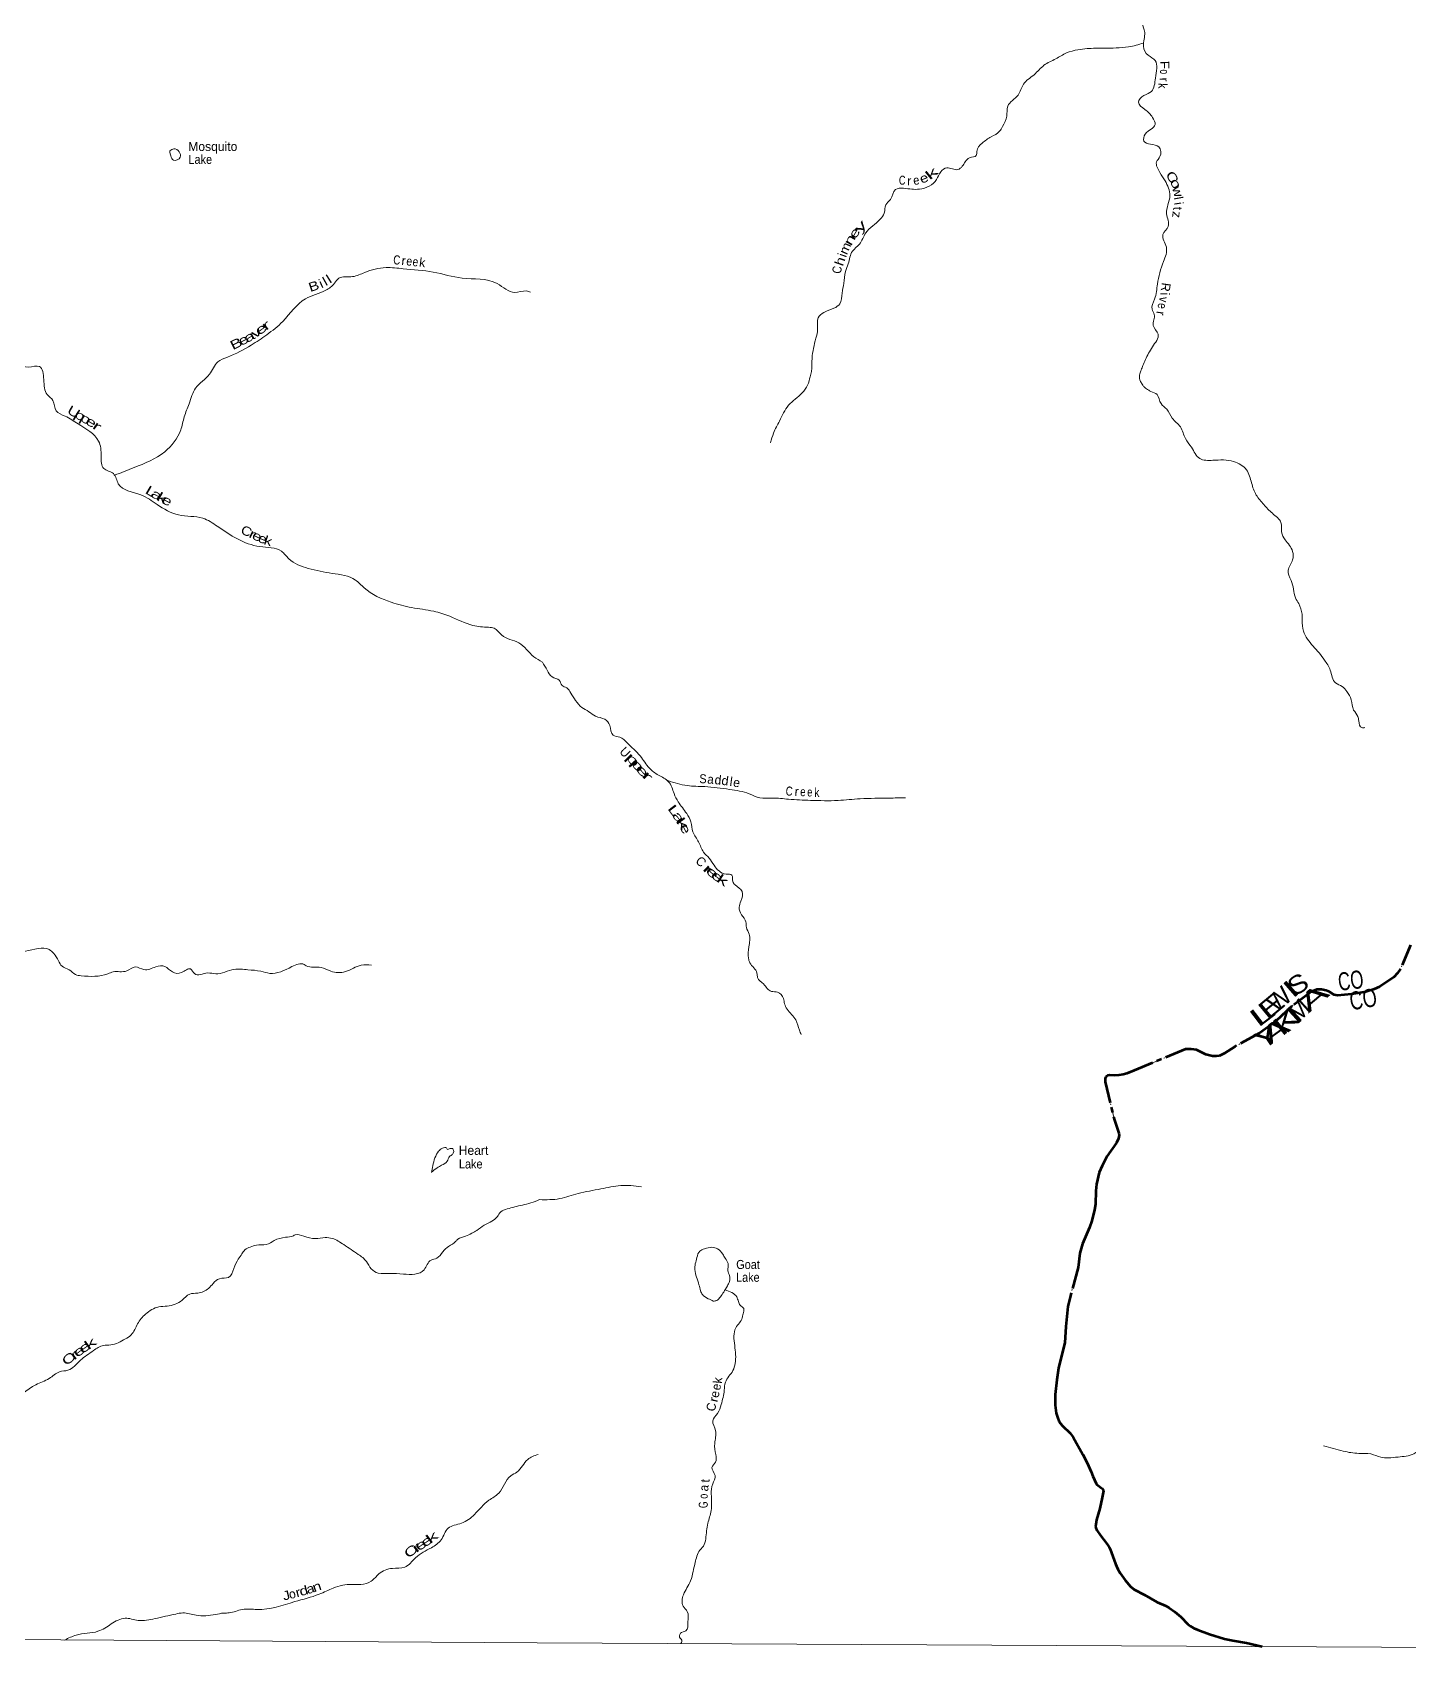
# Model space of a CAD drawing. Header units: feet. Extents: x -252658 to 9, y -366365 to -181930.
# Drawn here: x -137482 to -107069, y -366365 to -330420 of the extents above; entities that cross this region are included whole.
import ezdxf
from ezdxf.enums import TextEntityAlignment as Align

# ---------------------------------------------------------------- set-up
doc = ezdxf.new("R2010")
doc.units = ezdxf.units.FT
doc.header["$LTSCALE"] = 80
doc.linetypes.add('DOT_DASHED', pattern=[7.7, 5, -1.2, 0.3, -1.2])
doc.linetypes.add('LONG_DASH_SHORT_DASH', pattern=[9.9, 6, -1.2, 1.5, -1.2])
for name, color, linetype, lineweight in [('11', 7, 'LONG_DASH_SHORT_DASH', 60), ('39', 7, 'Continuous', 13), ('4', 7, 'Continuous', 13), ('44', 7, 'DOT_DASHED', 13)]:
    doc.layers.add(name, color=color, linetype=linetype, lineweight=lineweight)
doc.layers.add('12', color=7, linetype='Continuous')
doc.layers.add('41', color=7, linetype='Continuous')

msp = doc.modelspace()

# ---------------------------------------------------------------- linework, layer by layer
at = {"layer": '11'}
for points in [[(-107022.01, -350595.71), (-107246.84, -351122.44), (-107311.19, -351217.53), (-107395.75, -351301.89), (-107708.54, -351514.8), (-107828.8, -351570.91), (-108011.08, -351624.98), (-108326.03, -351681.46), (-108634.28, -351708.47), (-108713.81, -351694.35), (-108816.36, -351629.92), (-108887.77, -351601.3), (-108993.86, -351575.07), (-109097.6, -351572.74), (-109219.25, -351626.88), (-109649.52, -351945.07), (-110016.09, -352290.97), (-110362.83, -352541.2), (-110902.76, -352835.99), (-111140.24, -352991.72), (-111245.48, -353043.45), (-111312.34, -353053.34), (-111399.2, -353048.75), (-111550.09, -353013.92), (-111751.82, -352912.47), (-111871.82, -352891.35), (-111997.74, -352894.59), (-113128.2, -353363.28), (-113294.85, -353432.05), (-113373.43, -353454.63), (-113472.91, -353468.43), (-113569.55, -353475.28), (-113674.96, -353472.89), (-113713.54, -353479.82), (-113757.41, -353506.23), (-113774.35, -353544.37), (-113770.11, -353617.74), (-113568.19, -354467.96), (-113470.19, -354749.1), (-113465.49, -354799.58), (-113477.13, -354868.33), (-113522.86, -354967.51), (-113736.33, -355267.01), (-113842.38, -355476.81), (-113902.09, -355624.3), (-113960.73, -355876.23), (-113980.64, -356025.22), (-113988.63, -356322.56), (-114008.02, -356445.35), (-114067.72, -356687.29)], [(-114067.72, -356687.29), (-114117.19, -356837.94), (-114273.91, -357198.25), (-114334.41, -357404.2), (-114372.98, -357724.82), (-114538, -358346.27), (-114598.69, -358581.21), (-114639.22, -359025.41), (-114666.8, -359388.82), (-114714.75, -359588.17), (-114801.43, -359950.25), (-114840.69, -360207.93), (-114877.87, -360528.76), (-114874.92, -360767.31), (-114853.39, -360941.26), (-114821.48, -361052.08), (-114795.37, -361110.73), (-114759.33, -361169.43), (-114712.76, -361224.4), (-114548.03, -361381.06), (-114480.96, -361472.22), (-114270.02, -361854.43), (-114171.94, -362040.68), (-114081.5, -362240.84), (-114043, -362334.08), (-113973.7, -362493.33), (-113964.41, -362509.32), (-113947.31, -362528.14), (-113928.17, -362543.64), (-113858.89, -362589.46), (-113836.56, -362607.72), (-113817.56, -362633.52), (-113812.69, -362658.97), (-113836.29, -362807.71), (-113893.45, -363052.62), (-113962.66, -363299.42), (-113982.62, -363401.24), (-113985.63, -363449.6), (-113980.11, -363476.46), (-113970.68, -363500.49), (-113953.46, -363531.61), (-113874.2, -363647.24), (-113724.92, -363836.87), (-113681.49, -363903.14), (-113659.22, -363948.47), (-113541.32, -364269.41), (-113489.35, -364389.86), (-113443.29, -364476), (-113331.24, -364632.58), (-113211.2, -364776.96), (-113133.79, -364837.84), (-112900.6, -364960.09), (-112626.68, -365122.45), (-112434.86, -365203.19), (-112355.2, -365244.29), (-112230.68, -365335.01), (-112103.24, -365444.99), (-111946.03, -365605.96), (-111887.74, -365651.42), (-111814.83, -365694.02), (-111726.81, -365733.45), (-111468.75, -365825), (-111134.2, -365930.69), (-110952.52, -365970.73), (-110647.64, -366018.82), (-110302.13, -366098.79)]]:
    msp.add_lwpolyline(points, dxfattribs=at)
at = {"layer": '39'}
for points in [[(-114518.4, -320338.32), (-114468.83, -320390.79), (-114240.46, -320532.58), (-114183.84, -320877.9), (-114146.95, -321078.74), (-114081.42, -321243.98), (-114121.86, -321513.68), (-114014.82, -321717.63), (-113941.98, -321927.04), (-113946.35, -322199.32), (-113942.58, -322463.71), (-113931.35, -322638.1), (-113897.74, -322792.83), (-113839.12, -323014.03), (-113784.76, -323375.35), (-113812.88, -323627.22), (-113705.07, -323783.12), (-113621.69, -323836.5), (-113619.41, -324068.83), (-113591.32, -324317.59), (-113709.29, -324419.85), (-113776.55, -324611.03), (-113755.93, -324825.62), (-113626.2, -324989.88), (-113638.99, -325286.05), (-113657.31, -325552.09), (-113814.83, -325743.84), (-113683.8, -325952.17), (-113718.99, -326270.02), (-113737.24, -326656.21), (-113784.31, -326963.85), (-113701.08, -327151.41), (-113513.2, -327316.58), (-113479.38, -327583.45), (-113479.77, -327607.48), (-113190, -327922.45), (-112992.25, -328097.8), (-112867.39, -328316.04), (-112837.32, -328690.99), (-112731.25, -329079.15), (-112747.56, -329345.23), (-112873.06, -329541.49), (-112982, -329830.13), (-112968.7, -330000.56), (-112963.35, -330166.85), (-112899.23, -330420.18), (-112926.12, -330720.13), (-112823.09, -330924.02), (-112664.52, -331040.67), (-112631.13, -331209.41), (-112660.7, -331427.21), (-112749.69, -331722.18), (-112915.62, -331813.67), (-113038.35, -331961.92), (-112892.48, -332120.42), (-112724.84, -332297.29), (-112669.17, -332452.37), (-112885.16, -332663.22), (-112915.75, -332818.93), (-112588.93, -332950.26), (-112562.23, -333160.95), (-112636.38, -333281.93), (-112561.91, -333515.4), (-112446.57, -333701.45), (-112341.47, -334025.52), (-112414.18, -334430.88), (-112380.49, -334705.76), (-112495.71, -334886.16), (-112419.98, -335165.71), (-112483.22, -335481.11), (-112617.62, -335981.61), (-112679.15, -336315.06), (-112736.89, -336538.42), (-112686.14, -336652.43), (-112708.5, -336893.32), (-112603.35, -337089.22), (-112728.17, -337367.6), (-112881.53, -337651.7)], [(-112928.39, -330653.36), (-113253.72, -330736.6), (-113807.89, -330763.56), (-114169.27, -330775.55), (-114374.16, -330800.5), (-114627.49, -330871.41), (-114865.1, -331000.72), (-115124.87, -331143.96), (-115342.86, -331351.79), (-115578.92, -331561.51), (-115698.74, -331802.07), (-115924.97, -332048.04), (-115948.34, -332271.06), (-116039.97, -332497.7), (-116104.81, -332603.88), (-116294.2, -332725.42), (-116491.72, -332865), (-116611.2, -333047.26), (-116621.76, -333137.67), (-116768.58, -333187.08), (-116865.46, -333279), (-116930.26, -333377.13), (-117031.04, -333448.92), (-117271.7, -333411.35), (-117408.72, -333503.04), (-117497.99, -333667.37), (-117876.6, -333882.31), (-118229.79, -333864.19), (-118410.6, -333891.29), (-118518.25, -334109.8), (-118621.32, -334231.84), (-118654.47, -334410.57), (-118749.61, -334548.74), (-118909.04, -334696.59), (-119066.49, -334850.48), (-119202.4, -335096.97), (-119357.87, -335254.89), (-119451.79, -335529.77), (-119511.01, -335704.33), (-119550.64, -335963.44), (-119586.03, -336182.37), (-119637.55, -336415.28), (-119766.59, -336515.05), (-119987.93, -336608.26), (-120115.06, -336724.13), (-120128.57, -336979.37), (-120165.85, -337178.19), (-120219.31, -337399.02), (-120250.72, -337624), (-120266.42, -337911.39), (-120293.2, -338029.85), (-120350.46, -338212.47), (-120469.89, -338386.68), (-120772.56, -338660.36), (-120971.29, -339009.01), (-121101.28, -339273.64), (-121166.75, -339488.37)], [(-134448.75, -333033.69), (-134357.93, -332990.24), (-134239.98, -333059.65), (-134216.93, -333178.51), (-134366.21, -333241.56), (-134427.67, -333148.51), (-134441.29, -333098.11), (-134448.75, -333033.69)], [(-135669.54, -340208.06), (-135236.82, -340037.41), (-134560.48, -339689.39), (-134206.48, -339205.81), (-134127.53, -338916.91), (-134020.43, -338626.24), (-133876.68, -338281.6), (-133570.47, -337974.58), (-133387.16, -337700.66), (-133175.19, -337593.93), (-132646.3, -337329.08), (-132304.62, -337100.8), (-131950.3, -336806.27), (-131447.44, -336305.9), (-130999.62, -336118.77), (-130807.32, -335963.6), (-130709.86, -335851.83), (-130406.08, -335816.29), (-130137.96, -335722.11), (-129668.77, -335617.62), (-129289.16, -335641.06), (-128624.63, -335715.27), (-127986.76, -335849.57), (-127212.12, -335971), (-126821.99, -336167.48), (-126566.46, -336133.53), (-126478.26, -336158.43)], [(-138270.04, -337513.42), (-138029.33, -337686.09), (-137800.98, -337770.55), (-137574.29, -337814.77), (-137329, -337802.84), (-137233.12, -338093.28), (-137155.69, -338423.78), (-137030.28, -338557.61), (-136957.92, -338781.47), (-136764.04, -338899.82), (-136476.17, -339069.26), (-136021.38, -339451.33), (-135964.13, -339791.71), (-135908.23, -340057.66), (-135694.22, -340172.16), (-135585.69, -340396.34), (-135087.48, -340642.04), (-134727.63, -340852.34), (-134253.42, -341085.76), (-133717.48, -341156.83), (-133397.52, -341334.6), (-132457, -341783.27), (-131981.65, -341888), (-131814.32, -342054.37), (-131388.15, -342265.25), (-130860.6, -342376.47), (-130343.45, -342525.8), (-130152.05, -342696.41), (-129551.98, -343013.39), (-129102.88, -343131.96), (-128615.27, -343214.67), (-128260.54, -343324.37), (-127747.89, -343527.96), (-127400.59, -343569.22), (-127278.16, -343586.38), (-127116.72, -343736.62), (-126732.44, -343912.94), (-126399.57, -344219.53), (-126211.02, -344337.95)], [(-112762.08, -338355.55), (-112819.14, -338321.26), (-112898.72, -338266.87), (-112942.03, -338218.52), (-112968.22, -338173.19), (-113005.49, -338098.65), (-113013.55, -338031.17), (-113006.5, -337961.66), (-112978.29, -337882.09), (-112936.99, -337781.36), (-112881.53, -337651.7)], [(-108029.86, -345786.43), (-108100.07, -345787.32), (-108167.91, -345640.06), (-108188.32, -345537.61), (-108280.34, -345397.98), (-108334.85, -345170.83), (-108428.2, -344989.13), (-108534.71, -344877.3), (-108679.83, -344796.91), (-108797.68, -344516.7), (-108926.44, -344292.38), (-109044.24, -344134.32), (-109300.05, -343827.89), (-109387.48, -343652.29), (-109417.71, -343411.51), (-109421.63, -343281.28), (-109494.06, -343045.84), (-109564.25, -342920.58), (-109609.22, -342723.62), (-109664.31, -342532.51), (-109728.91, -342309.21), (-109630.93, -342078.47), (-109629.91, -341890.25), (-109794.26, -341633.33), (-109873.7, -341459.85), (-109886.46, -341255.4), (-110077.68, -341048.11), (-110263.1, -340854.94), (-110434.21, -340643.97), (-110536.23, -340378.02), (-110651.87, -340085.83), (-110933.74, -339903.15), (-111392.61, -339875.86), (-111680.84, -339839.26), (-111865.36, -339590.03), (-111998.66, -339397.68), (-112110.83, -339139.58), (-112292.19, -338942.47), (-112413.39, -338746.31), (-112537.78, -338624.19), (-112626.83, -338424.53), (-112762.08, -338355.55)], [(-126211.02, -344337.95), (-126105.61, -344520), (-125998.04, -344663.36), (-125839.91, -344740.66), (-125776.32, -344853.61), (-125674.25, -344906.47), (-125584.59, -345021.58), (-125477.16, -345189.06), (-125337.53, -345342.65), (-125187.51, -345433.99), (-125039.54, -345533.35), (-124833.19, -345602.89), (-124723.56, -345738.22), (-124650.53, -345953.75), (-124498.24, -345998.86), (-124340.37, -346122.4), (-124050.99, -346413.57), (-123845.79, -346684.14), (-123647.94, -346836.06), (-123423.96, -346982.1), (-123301.02, -347244.16), (-123209.72, -347423.61), (-123022.55, -347688.05), (-122931.27, -347871.52), (-122884.35, -348088.91), (-122759.19, -348314.8), (-122648.07, -348538.59), (-122528.4, -348671.97), (-122418.9, -348829.41), (-122149.03, -349023.96), (-122024.72, -349048.8), (-122003.47, -349191.66), (-121953.69, -349262.31), (-121795.96, -349409.98), (-121825.28, -349620.9), (-121862.21, -349759.4), (-121810.96, -349922.54), (-121715.52, -350081.91), (-121702.17, -350202.61), (-121640.79, -350349.72), (-121648.45, -350635.15), (-121655.9, -350882.39), (-121626.39, -350987.1), (-121469.12, -351213.17), (-121455.63, -351311.75), (-121325.97, -351453.23), (-121150.27, -351617.08), (-121011.86, -351633.96), (-120886.23, -351777.43), (-120858.78, -351890.16), (-120803.27, -352011.11), (-120611.94, -352249.44), (-120530.95, -352477.08), (-120489.33, -352569.79)], [(-145682.44, -347171.6), (-145425.95, -347254.29), (-145175.07, -347290.68), (-144788.67, -347454.96), (-144034.03, -347566.15), (-143528.02, -347612.82), (-143059.88, -347624.97), (-142719.77, -347796.89), (-142453.27, -348108.93), (-142374.99, -348344.92), (-142114.82, -348465.85), (-141964.45, -348730.62), (-141806.79, -348854.68), (-141455.47, -348895.97), (-141116.97, -349246.86), (-140662.43, -349431.84), (-140370.86, -349637.52), (-140132.54, -349955.35), (-139662.23, -350174.66), (-138962.77, -350613.18), (-138338.45, -350689.04), (-137637.44, -350729.38), (-137110.59, -350693.78), (-137016.86, -350775.04), (-136905.81, -350940.93), (-136830.52, -351062.25), (-136672.44, -351138.05), (-136534.72, -351243.83), (-136406.36, -351273.11), (-135819.14, -351227.99), (-135702.21, -351186.78), (-135400.57, -351165.29), (-135210.89, -351078.47), (-135018.48, -351136.47), (-134756.69, -351076.42), (-134557.64, -351066.1), (-134389.92, -351188.23), (-134187.07, -351202.08), (-133989.4, -351121.36), (-133903.89, -351222.66), (-133612.39, -351211.14), (-133433.69, -351228.8), (-133028.88, -351131.79), (-132723.49, -351140.51), (-132434.39, -351173.21), (-132237.86, -351219.18), (-131748.18, -351070.63), (-131478.45, -351020.71), (-131430.47, -351049.28), (-131105.27, -351090.35), (-130888.97, -351172.69), (-130565.49, -351181.56), (-130216.54, -351037.81), (-129991.44, -351035.76)], [(-123440.97, -346958.45), (-123010.96, -347068.92), (-122623.68, -347091.26), (-122074.03, -347152.73), (-121639, -347249.73), (-121404.66, -347339.54), (-121131.68, -347343.12), (-120772.53, -347369.32), (-120282.89, -347394.26), (-119676.7, -347397.76), (-119188.69, -347358.35), (-118546.28, -347345.98), (-118369.61, -347340.96), (-118186.94, -347340.01)], [(-128665.82, -355618.57), (-128634.35, -355470.03), (-128506.91, -355151.39), (-128419.89, -355083.77), (-128331.4, -355076.5), (-128313.58, -355106.83), (-128253.15, -355091.27), (-128188.94, -355101.89), (-128198.04, -355220.46), (-128264.78, -355268.14), (-128317.98, -355374.26), (-128439.32, -355459.67), (-128536.3, -355517.14), (-128665.36, -355616.38)], [(-126275.61, -356221.68), (-125827.6, -356199.9), (-125423.49, -356087.64), (-124919.05, -355984), (-124481.03, -355910.13), (-124260.24, -355911.4), (-124019.53, -355940.94)], [(-128288.56, -357254.88), (-128124.75, -357139.67), (-128082.18, -357097.82), (-127908.73, -357028.95), (-127771.51, -356965.8), (-127662.44, -356904.41), (-127498.61, -356787.19), (-127327.01, -356700.21), (-127207.52, -356596.68), (-127132.23, -356492.77), (-126992.98, -356427.62), (-126654.6, -356342.1), (-126467.28, -356295.48), (-126275.61, -356221.68)], [(-150751.92, -359949.33), (-150457.36, -359988.57), (-150000.31, -359892.03), (-149396.75, -359593.65), (-148990.12, -359516.77), (-148690.45, -359716.48), (-148358.8, -360159.82), (-148096.71, -360290.83), (-147775.61, -360565.14), (-147595.92, -360922.68), (-147243.47, -361062.52), (-147014.75, -361329.99), (-146695.28, -361562.06), (-146572.34, -361522.91), (-146253.73, -361626.26), (-145954.12, -361606.77), (-145510.15, -361624.74), (-145271.36, -361665.04), (-145014.84, -361745.73), (-144732.78, -361890.99), (-144527.54, -361862.62), (-144288.32, -361854.66), (-143926.69, -361865.88), (-143491.23, -361712.83), (-143333.79, -361635.78), (-143099.02, -361450.81), (-142769.39, -361220.42), (-142692.68, -361182.88), (-142547.7, -361149.96), (-142436.99, -361130.82), (-142268.43, -361158.45), (-142012.97, -361132.53), (-141708.39, -361231.73), (-141366.79, -361236.74), (-140992.02, -361127.41), (-140726.43, -361091.53), (-140475.51, -361123.89), (-140019.97, -361196.27), (-139600.56, -361264.3), (-139189.11, -361098.98), (-138989.63, -361040.4), (-138500.23, -360922.01), (-137987.98, -360721.37), (-137407.55, -360312.18), (-137114.94, -360175.99), (-136884.51, -360027.18), (-136701.32, -359992.58), (-136422.02, -359771.8), (-136134.74, -359559.14), (-135916.68, -359444.41), (-135751.79, -359433.79), (-135429.07, -359301.87), (-135301.64, -359210.48), (-135158.78, -358966.38), (-134982.04, -358752.75), (-134691.21, -358592.4), (-134506.16, -358573.91), (-134177.44, -358446.08), (-134007.42, -358310.81), (-133830.37, -358288.23), (-133590.29, -358183.75), (-133486.8, -358072.04), (-133351.23, -357968.65), (-133148, -357940.27), (-133031.68, -357742.19), (-132933.37, -357535.91), (-132853.98, -357421.98), (-132788.85, -357330.04), (-132667.72, -357268.76), (-132530.68, -357225.72), (-132315.56, -357215.54), (-132137.91, -357126.6), (-131890.06, -357052.35), (-131714.93, -357019.7), (-131678.6, -357001.92), (-131485.9, -357027.74), (-131233.17, -357082.24), (-131011.93, -357062.06), (-130859.35, -357079.49), (-130603.34, -357216.48), (-130281.72, -357432.47), (-130102.23, -357586.89), (-129995.19, -357752.74), (-129841.27, -357844.59), (-129582.08, -357850.88), (-129282.79, -357867.58), (-128827.74, -357771.02), (-128673.12, -357559.2), (-128544.11, -357516.09), (-128410.19, -357372.47), (-128288.56, -357254.88)], [(-122434.05, -358464.65), (-122547.51, -358410.79), (-122674.42, -358320.67), (-122715.15, -358233.92), (-122751.18, -358105.19), (-122806.57, -357932.1), (-122842.06, -357769.33), (-122831.97, -357641.33), (-122795.63, -357501.73), (-122733.16, -357358.54), (-122628.08, -357310.14), (-122465.05, -357274.67), (-122341.25, -357308.67), (-122226.81, -357426.63), (-122170.11, -357517.64), (-122107.82, -357634.77), (-122112.36, -357792.89), (-122076, -357901.6), (-122076.03, -358027.76), (-122123.79, -358129.13), (-122204.21, -358266.04), (-122278.11, -358371), (-122359.6, -358449.81), (-122435.11, -358465.11)], [(-122171.75, -358217.13), (-121917.82, -358371.55), (-121880.27, -358474.3), (-121836.61, -358560.99), (-121762.72, -358627.76), (-121777.47, -358748.3), (-121794.04, -358836.66), (-121935.79, -359052.96), (-121962.14, -359444.84), (-121950.38, -359842.96), (-122001.46, -359999.47), (-122165.54, -360257.87), (-122192.65, -360434.62), (-122258.7, -360749.87), (-122342.15, -360948.42), (-122445.45, -361110.66), (-122384.47, -361326.13), (-122404.19, -361613.5), (-122379.51, -361858.9), (-122384.48, -362025.74), (-122467.44, -362139.85), (-122394.21, -362321.21), (-122447.47, -362505.85), (-122478.89, -362734.86), (-122482.98, -363096.7), (-122552.84, -363375.74), (-122602.98, -363717.22), (-122654.13, -363885.79), (-122753.15, -363999.81), (-122808.14, -364138.21), (-122843.08, -364278.74), (-122880.15, -364441.36), (-122937.55, -364650.11), (-123093.88, -364956.8), (-123099.33, -365206.05), (-123009.7, -365327.19), (-122994.97, -365558.47), (-123042.26, -365753.21), (-123161.01, -365808.81), (-123167.66, -365917.33), (-123131.78, -365961.77), (-123148.67, -366032.76)], [(-104827.7, -358395.76), (-104953.68, -358660.41), (-104992.44, -358768.74), (-105031.03, -358846.93), (-105045.62, -358941.33), (-105086.22, -359019.5), (-105117.35, -359196.23), (-105208.22, -359290.2), (-105237.31, -359462.92), (-105378.29, -359544.53), (-105537.68, -359684.34), (-105674.89, -359808.19), (-105701.63, -359920.62), (-105736.18, -359994.81), (-105875.16, -360426.24), (-105990.95, -360664.8), (-106072.83, -360939.75), (-106252.77, -361163.88), (-106368.18, -361336.1), (-106485.29, -361456.05), (-106680.54, -361549.41), (-106793.87, -361709.59), (-106947.18, -361839.38), (-107298.87, -361911.73), (-107515.78, -361932.6), (-107676.28, -361917.6), (-107900.67, -361843.93), (-108163.55, -361830.35), (-108512.55, -361782.1), (-108943.44, -361663.01)], [(-136770.13, -365958.51), (-136516.51, -365848.46), (-136035.45, -365764.19), (-135740.59, -365601.87), (-135435.99, -365473.82), (-135145.04, -365524.64), (-134774.9, -365483.64), (-134317.81, -365383.07), (-134158.82, -365358.32), (-133867.86, -365407.13), (-133437.67, -365392.81), (-133258.53, -365362.2), (-133131.88, -365357.28), (-132992.92, -365324.31), (-132843.82, -365281.37), (-132516.26, -365282.23), (-131684.72, -365108.53), (-131144.66, -364944.34), (-130835.99, -364810.29), (-130626.39, -364743.75), (-130224.31, -364727.17), (-129994.58, -364656.78), (-129826.34, -364495.36), (-129527.82, -364373.29), (-129256.29, -364347.52), (-129015.27, -364138.47), (-128665.61, -363916.3), (-128451.04, -363743.21), (-128293.98, -363483.15), (-128001.61, -363375.11), (-127714.5, -363180.54), (-127394.18, -362867.61), (-127177.76, -362712.64), (-126913.06, -362326.82), (-126775.66, -362243.56), (-126536.02, -361964.11), (-126307.7, -361852.89)]]:
    msp.add_spline(points, degree=3, dxfattribs=at)
at = {"layer": '4'}
msp.add_lwpolyline([(-250643.67, -181929.5), (-219314.25, -182252.72), (-187984.41, -182532.85), (-156654.22, -182769.88), (-125323.73, -182963.82), (-93993.01, -183114.65), (-62662.1, -183222.4), (-31331.08, -183287.04), (0, -183308.59), (0, -366365.25), (-31582.88, -366343.53), (-63165.71, -366278.36), (-94748.41, -366181.36), (-126330.93, -366017.71), (-157913.21, -365822.21), (-189495.2, -365583.27), (-221076.82, -365300.9), (-252658.03, -364975.08)], close=True, dxfattribs=at)
msp.add_lwpolyline([(-250643.67, -181929.5), (-219314.25, -182252.72), (-187984.41, -182532.85), (-156654.22, -182769.88), (-125323.73, -182963.82), (-93993.01, -183114.65), (-62662.1, -183222.4), (-31331.08, -183287.04), (0, -183308.59), (0, -366365.25), (-31582.88, -366343.53), (-63165.71, -366278.36), (-94748.41, -366181.36), (-126330.93, -366017.71), (-157913.21, -365822.21), (-189495.2, -365583.27), (-221076.82, -365300.9), (-252658.03, -364975.08)], close=True, dxfattribs=at)
at = {"layer": '44'}
for points in [[(-107022.01, -350595.71), (-107246.84, -351122.44), (-107311.19, -351217.53), (-107395.75, -351301.89), (-107708.54, -351514.8), (-107828.8, -351570.91), (-108011.08, -351624.98), (-108326.03, -351681.46), (-108634.28, -351708.47), (-108713.81, -351694.35), (-108816.36, -351629.92), (-108887.77, -351601.3), (-108993.86, -351575.07), (-109097.6, -351572.74), (-109219.25, -351626.88), (-109649.52, -351945.07), (-110016.09, -352290.97), (-110362.83, -352541.2), (-110902.76, -352835.99), (-111140.24, -352991.72), (-111245.48, -353043.45), (-111312.34, -353053.34), (-111399.2, -353048.75), (-111550.09, -353013.92), (-111751.82, -352912.47), (-111871.82, -352891.35), (-111997.74, -352894.59), (-113128.2, -353363.28), (-113294.85, -353432.05), (-113373.43, -353454.63), (-113472.91, -353468.43), (-113569.55, -353475.28), (-113674.96, -353472.89), (-113713.54, -353479.82), (-113757.41, -353506.23), (-113774.35, -353544.37), (-113770.11, -353617.74), (-113568.19, -354467.96), (-113470.19, -354749.1), (-113465.49, -354799.58), (-113477.13, -354868.33), (-113522.86, -354967.51), (-113736.33, -355267.01), (-113842.38, -355476.81), (-113902.09, -355624.3), (-113960.73, -355876.23), (-113980.64, -356025.22), (-113988.63, -356322.56), (-114008.02, -356445.35), (-114067.72, -356687.29)], [(-114067.72, -356687.29), (-114117.19, -356837.94), (-114273.91, -357198.25), (-114334.41, -357404.2), (-114372.98, -357724.82), (-114538, -358346.27), (-114598.69, -358581.21), (-114639.22, -359025.41), (-114666.8, -359388.82), (-114714.75, -359588.17), (-114801.43, -359950.25), (-114840.69, -360207.93), (-114877.87, -360528.76), (-114874.92, -360767.31), (-114853.39, -360941.26), (-114821.48, -361052.08), (-114795.37, -361110.73), (-114759.33, -361169.43), (-114712.76, -361224.4), (-114548.03, -361381.06), (-114480.96, -361472.22), (-114270.02, -361854.43), (-114171.94, -362040.68), (-114081.5, -362240.84), (-114043, -362334.08), (-113973.7, -362493.33), (-113964.41, -362509.32), (-113947.31, -362528.14), (-113928.17, -362543.64), (-113858.89, -362589.46), (-113836.56, -362607.72), (-113817.56, -362633.52), (-113812.69, -362658.97), (-113836.29, -362807.71), (-113893.45, -363052.62), (-113962.66, -363299.42), (-113982.62, -363401.24), (-113985.63, -363449.6), (-113980.11, -363476.46), (-113970.68, -363500.49), (-113953.46, -363531.61), (-113874.2, -363647.24), (-113724.92, -363836.87), (-113681.49, -363903.14), (-113659.22, -363948.47), (-113541.32, -364269.41), (-113489.35, -364389.86), (-113443.29, -364476), (-113331.24, -364632.58), (-113211.2, -364776.96), (-113133.79, -364837.84), (-112900.6, -364960.09), (-112626.68, -365122.45), (-112434.86, -365203.19), (-112355.2, -365244.29), (-112230.68, -365335.01), (-112103.24, -365444.99), (-111946.03, -365605.96), (-111887.74, -365651.42), (-111814.83, -365694.02), (-111726.81, -365733.45), (-111468.75, -365825), (-111134.2, -365930.69), (-110952.52, -365970.73), (-110647.64, -366018.82), (-110302.13, -366098.79)]]:
    msp.add_lwpolyline(points, dxfattribs=at)

# ---------------------------------------------------------------- texts
at = {"layer": '12'}
for rotation, width, p in [(7.1, 0.7, (-108599.35, -351608.8)), (9.885, 0.75, (-108332.36, -352038.69))]:
    msp.add_text('CO', height=400, rotation=rotation, dxfattribs=dict(at, width=width)).set_placement(p)
for s, rotation, p in [('W', 41.111, (-109797.01, -351939.92)), ('M', 42.111, (-109359.88, -352184.33))]:
    msp.add_text(s, height=400, rotation=rotation, dxfattribs=at).set_placement(p, align=Align.CENTER)
for s, rotation, width, p in [('I', 41.139, 1.7, (-109537.65, -351712.34)), ('S', 32.377, 1.2, (-109406.31, -351628.35)), ('E', 39.525, 1.55, (-109975.78, -352093.46)), ('A', 40.139, 1.8, (-109035.57, -351902.9)), ('L', 37.355, 1.75, (-110183.92, -352274.26)), ('K', 39.355, 1.65, (-109641, -352442.07)), ('I', 42.525, 1.75, (-109462.31, -352275.37)), ('Y', 33.209, 1.5, (-110096.96, -352789.46)), ('A', 35.861, 1.65, (-109891.71, -352644.15))]:
    msp.add_text(s, height=400, rotation=rotation, dxfattribs=dict(at, width=width)).set_placement(p, align=Align.CENTER)
at = {"layer": '41'}
for s, rotation, width, p in [('o', 269.55, 0.7, (-112558.97, -331286.51)), ('F', 271.785, 1.1, (-112553.55, -331138.77)), ('k', 268.662, 0.9, (-112600.09, -331596.65)), ('e', 21.189, 1.25, (-117743.26, -333730.7)), ('k', 38.893, 2, (-117548.52, -333609.14)), ('C', 302.256, 1.4, (-112375.04, -333672.59)), ('C', 358.616, 0.75, (-118261.66, -333784.57)), ('e', 8.203, 0.9, (-117935.17, -333782.19)), ('o', 301.339, 1.5, (-112297.71, -333810.19)), ('w', 287.043, 1.2, (-112263.83, -333966.32)), ('y', 50.765, 1.95, (-119107.71, -334769.55)), ('z', 263.712, 1.1, (-112285.31, -334436.97)), ('n', 60.909, 1.55, (-119331.92, -335051.35)), ('e', 59.288, 1.5, (-119231.83, -334902.3)), ('C', 356.352, 0.8, (-129436.18, -335546.93)), ('m', 65.87, 1.15, (-119431.44, -335230.61)), ('e', 354.481, 0.85, (-129162.99, -335572.12)), ('e', 354.481, 0.85, (-129026.61, -335587.19)), ('C', 82.521, 0.85, (-119600.21, -335677.9)), ('h', 70.731, 1.25, (-119541.32, -335510.14)), ('B', 18.434, 1.3, (-131233.68, -336120.97)), ('i', 25.109, 1.15, (-131064.34, -336063.26)), ('l', 28.903, 1.2, (-130969.1, -336009.67)), ('l', 31.958, 1.3, (-130878.47, -335952.61)), ('e', 263.579, 0.85, (-112606.62, -336455.41)), ('v', 264.36, 0.9, (-112574.01, -336314.2)), ('r', 36.735, 1.9, (-132261.95, -336969.57)), ('B', 26.569, 1.5, (-132935.99, -337384.86)), ('e', 26.631, 1.4, (-132780.86, -337304.68)), ('a', 29.156, 1.55, (-132641.53, -337231.92)), ('v', 33.803, 1.7, (-132483.96, -337131.84)), ('e', 36.735, 1.7, (-132376.27, -337054.34)), ('U', 329.543, 1.4, (-136620.81, -338891.24)), ('p', 329.494, 1.6, (-136484.89, -338969.33)), ('p', 330.48, 1.55, (-136357.76, -339044.38)), ('e', 329.121, 1.5, (-136235.05, -339115.99)), ('r', 324.568, 1.85, (-136109.71, -339201.04)), ('L', 329.613, 1.55, (-134912.42, -340651.96)), ('a', 329.782, 1.6, (-134788.52, -340724.29)), ('k', 329.782, 1.7, (-134664.02, -340796.81)), ('e', 332.227, 1.4, (-134551.54, -340854.66)), ('C', 335.16, 1.2, (-132796.04, -341531.2)), ('r', 335.16, 1.5, (-132658.88, -341597.03)), ('e', 335.16, 1.35, (-132558.53, -341643.88)), ('e', 338.033, 1.25, (-132429.65, -341702.5)), ('k', 342.671, 1.3, (-132303.67, -341753.55)), ('p', 313.711, 2.1, (-124285.52, -346564.34)), ('p', 312.285, 2.05, (-124187.09, -346680.05)), ('e', 312.833, 1.95, (-124073.9, -346810.72)), ('r', 315.246, 2.25, (-123955.09, -346926.93)), ('S', 358.944, 0.9, (-122664.17, -347017.59)), ('a', 354.316, 0.95, (-122503.09, -347027.77)), ('d', 352.922, 1.05, (-122186.39, -347058.17)), ('C', 355.956, 0.8, (-120763.6, -347289.75)), ('e', 357.35, 0.8, (-120457.69, -347302.54)), ('e', 358.63, 0.75, (-120303.52, -347309.19)), ('k', 0.708, 0.85, (-120145.43, -347319.47)), ('L', 307.16, 1.8, (-123378.29, -347681.97)), ('a', 305.578, 1.75, (-123284.9, -347823.38)), ('k', 305.87, 1.9, (-123197.5, -347964.78)), ('e', 296.907, 1.4, (-123140.5, -348070.05)), ('r', 316.189, 2.2, (-122616.35, -348988.04)), ('e', 318.635, 1.9, (-122517.86, -349067.39)), ('e', 322.765, 1.75, (-122405.36, -349155.9)), ('k', 326.356, 1.8, (-122280.9, -349242.52)), ('e', 36.209, 1.7, (-136275.46, -359562.72)), ('k', 35.622, 1.9, (-136148.39, -359481.26)), ('C', 38.517, 1.55, (-136621.82, -359814.6)), ('r', 36.814, 1.9, (-136500.9, -359731.74)), ('e', 36.814, 1.7, (-136396.09, -359646.84)), ('e', 80.74, 0.95, (-122271.82, -360377.31)), ('C', 78.48, 0.95, (-122382.02, -360824.53)), ('r', 77.227, 1.15, (-122334.74, -360662.06)), ('a', 84.174, 0.95, (-122542.42, -362605.13)), ('G', 89.855, 0.7, (-122557.04, -362967.47)), ('o', 88.252, 0.75, (-122557.8, -362780.96)), ('e', 34.59, 1.65, (-128844.67, -363933.35)), ('e', 34.59, 1.65, (-128718.4, -363851.13)), ('k', 37.079, 1.95, (-128594.59, -363762.36)), ('C', 39.208, 1.55, (-129057.34, -364069.27)), ('r', 38.272, 1.95, (-128935.03, -363987.37)), ('r', 15.686, 1.2, (-131587.96, -364998.25)), ('d', 15.686, 1.3, (-131461.88, -364962.94)), ('a', 17.301, 1.2, (-131312.07, -364917.31)), ('n', 18.972, 1.3, (-131165.84, -364868.5)), ('J', 13.739, 1.2, (-131849.39, -365066.43))]:
    msp.add_text(s, height=200, rotation=rotation, dxfattribs=dict(at, width=width)).set_placement(p, align=Align.CENTER)
for s, rotation, p in [('r', 272.083, (-112569.75, -331464.35)), ('r', 357.304, (-118107.72, -333795.43)), ('t', 271.384, (-112268.35, -334310.37)), ('l', 280.528, (-112248.83, -334098.56)), ('i', 278.755, (-112246.12, -334212.98)), ('i', 71.21, (-119490.28, -335373.92)), ('r', 354.517, (-129289.29, -335561.57)), ('k', 353.569, (-128877.33, -335601.61)), ('R', 262.06, (-112532.57, -336036.16)), ('i', 268.03, (-112549.73, -336193.43)), ('r', 262.43, (-112640.31, -336615.58)), ('U', 313.931, (-124457.51, -346398.7)), ('d', 354.316, (-122339.93, -347041.84)), ('l', 352.333, (-122051.74, -347076.28)), ('e', 349.317, (-121934.89, -347097.43)), ('r', 356.818, (-120596.66, -347296.82)), ('C', 316.305, (-122775.24, -348820.56)), ('k', 85.363, (-122238.27, -360226.17)), ('e', 79.108, (-122305.83, -360541.29)), ('t', 86.303, (-122517.17, -362443.97)), ('o', 13.739, (-131718.6, -365034.45))]:
    msp.add_text(s, height=200, rotation=rotation, dxfattribs=at).set_placement(p, align=Align.CENTER)
for s, p in [('Mosquito', (-134039.85, -333038.62)), ('Heart', (-128061.52, -355231.08))]:
    msp.add_text(s, height=200, dxfattribs=at).set_placement(p)
at = {"layer": '41', "width": 0.9}
for s, p in [('Lake', (-134035.15, -333325.12)), ('Lake', (-128056.83, -355532.81)), ('Goat', (-121927.8, -357754.94)), ('Lake', (-121932.42, -358037.58))]:
    msp.add_text(s, height=200, dxfattribs=at).set_placement(p)

doc.saveas('drawing.dxf')
